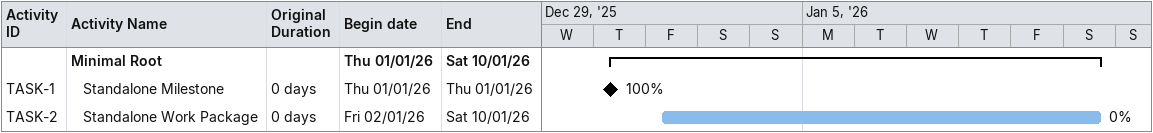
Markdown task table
| ID | Level | Task | Original duration | Start | Finish | % complete |
|---|---|---|---|---|---|---|
|  | 1 | **Minimal Root** |  | 2026-01-01 | 2026-01-10 |  |
| TASK-1 | 2 | Standalone Milestone | 0d | 2026-01-01 | 2026-01-01 | 100 |
| TASK-2 | 2 | Standalone Work Package | 0d | 2026-01-02 | 2026-01-10 | 0 |
